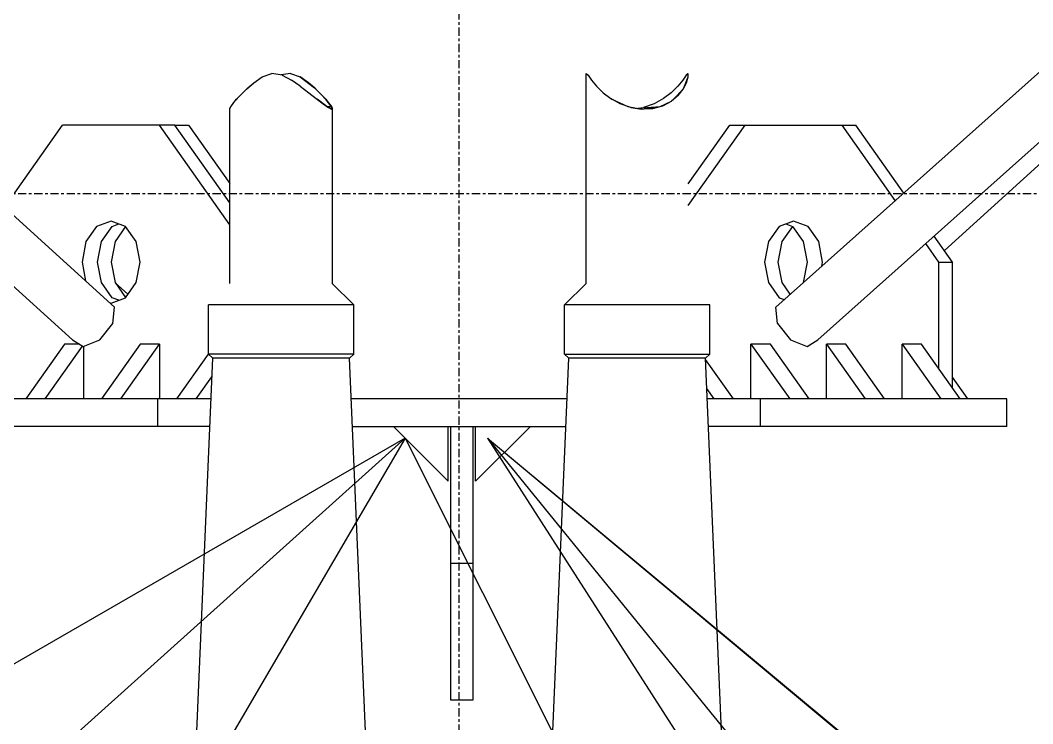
# Model space of a CAD drawing. Header units: millimetres. Extents: x -57554 to 16546, y 2142 to 98430.
# Drawn here: x -45829.8 to -45460.1, y 66893.4 to 67150.4 of the extents above; entities that cross this region are included whole.
import ezdxf

# ---------------------------------------------------------------- set-up
doc = ezdxf.new("R2010")
doc.units = ezdxf.units.MM
doc.linetypes.add('DXK_LINE_DOT3', pattern=[5.9187, 2.979, -0.9799, 0.9799, -0.9799])
doc.layers.add('S-Z2-A_TEXTUAL_ANNOTATION', color=7, linetype='Continuous')

msp = doc.modelspace()

# ---------------------------------------------------------------- linework, layer by layer
at = {"color": 1, "linetype": 'DXK_LINE_DOT3'}
for p, q in [((-45669.52, 61587.05), (-45669.52, 74087.05)), ((-52169.52, 67087.05), (-39169.52, 67087.05))]:
    msp.add_line(p, q, dxfattribs=at)
at = {"color": 2, "linetype": 'Continuous'}
for p, q in [((-46163.78, 67379.98), (-45795.35, 67045.59)), ((-45553.88, 67045.59), (-45183.85, 67376.03)), ((-46183.62, 67372.07), (-45810.76, 67033.66)), ((-45492.35, 67066.27), (-45155.41, 67372.07)), ((-45538.55, 67033.66), (-45163.69, 67368.42)), ((-45747.18, 67125.22), (-45744.46, 67127.58)), ((-45746.69, 67125.65), (-45744.46, 67127.58)), ((-45744.46, 67127.58), (-45741.43, 67129.67)), ((-45741.43, 67129.67), (-45737.98, 67130.9)), ((-45734.2, 67130.37), (-45737.98, 67130.9)), ((-45731.05, 67130.9), (-45734.52, 67130.41)), ((-45734.2, 67130.37), (-45730.79, 67128.56)), ((-45731.05, 67130.9), (-45727.61, 67129.67)), ((-45727.53, 67126.26), (-45730.79, 67128.56)), ((-45727.61, 67129.67), (-45722.35, 67125.65)), ((-45724.57, 67127.58), (-45727.61, 67129.67)), ((-45722.35, 67125.65), (-45724.57, 67127.58)), ((-45721.85, 67125.22), (-45724.57, 67127.58)), ((-45623.2, 67054.17), (-45623.19, 67130.9)), ((-45623.19, 67130.9), (-45622.45, 67130.37)), ((-45623.19, 67130.9), (-45623.02, 67130.78)), ((-45623.02, 67130.78), (-45622.45, 67130.37)), ((-45622.45, 67130.37), (-45621.15, 67128.56)), ((-45621.15, 67128.56), (-45619.31, 67126.26)), ((-45587.88, 67128.56), (-45589.72, 67126.26)), ((-45586.58, 67130.37), (-45587.88, 67128.56)), ((-45587.74, 67125.22), (-45586.5, 67127.58)), ((-45587.51, 67125.65), (-45585.86, 67129.67)), ((-45586.58, 67130.37), (-45585.85, 67130.9)), ((-45586.02, 67130.78), (-45586.58, 67130.37)), ((-45586.5, 67127.58), (-45585.86, 67129.67)), ((-45585.85, 67130.9), (-45586.02, 67130.78)), ((-45585.86, 67129.67), (-45585.85, 67130.9)), ((-45749.49, 67122.94), (-45747.18, 67125.22)), ((-45747.18, 67125.22), (-45746.69, 67125.65)), ((-45727.53, 67126.26), (-45724.47, 67123.91)), ((-45724.47, 67123.91), (-45721.71, 67121.75)), ((-45722.35, 67125.65), (-45721.85, 67125.22)), ((-45721.85, 67125.22), (-45718.26, 67121.53)), ((-45719.54, 67122.94), (-45721.85, 67125.22)), ((-45619.31, 67126.26), (-45616.97, 67123.91)), ((-45616.97, 67123.91), (-45614.15, 67121.75)), ((-45592.07, 67123.91), (-45594.88, 67121.75)), ((-45589.72, 67126.26), (-45592.07, 67123.91)), ((-45591.21, 67121.53), (-45587.74, 67125.22)), ((-45589.72, 67126.26), (-45590.32, 67125.66)), ((-45589.54, 67122.94), (-45587.74, 67125.22)), ((-45752.71, 67119.19), (-45751.38, 67120.87)), ((-45751.38, 67120.87), (-45749.49, 67122.94)), ((-45751.38, 67120.87), (-45750.78, 67121.53)), ((-45750.78, 67121.53), (-45749.49, 67122.94)), ((-45721.71, 67121.75), (-45721.39, 67121.51)), ((-45721.71, 67121.75), (-45719.23, 67119.86)), ((-45717.82, 67118.9), (-45721.39, 67121.51)), ((-45721.39, 67121.51), (-45719.23, 67119.86)), ((-45717.66, 67120.87), (-45719.54, 67122.94)), ((-45718.26, 67121.53), (-45717.66, 67120.87)), ((-45717.66, 67120.87), (-45716.17, 67118.9)), ((-45716.33, 67119.19), (-45717.66, 67120.87)), ((-45614.15, 67121.75), (-45613.72, 67121.51)), ((-45610.73, 67119.86), (-45614.15, 67121.75)), ((-45613.72, 67121.51), (-45607.94, 67118.9)), ((-45594.88, 67121.75), (-45598.3, 67119.86)), ((-45596.16, 67118.9), (-45591.98, 67120.87)), ((-45595.12, 67119.19), (-45591.98, 67120.87)), ((-45589.54, 67122.94), (-45591.98, 67120.87)), ((-45753.26, 67118.16), (-45752.71, 67119.19)), ((-45753.26, 67118.16), (-45752.86, 67118.9)), ((-45753.26, 67054.18), (-45753.26, 67118.16)), ((-45752.86, 67118.9), (-45752.71, 67119.19)), ((-45719.23, 67119.86), (-45717.28, 67118.52)), ((-45716.09, 67117.93), (-45717.82, 67118.9)), ((-45717.82, 67118.9), (-45717.28, 67118.52)), ((-45717.76, 67118.86), (-45716.17, 67118.9)), ((-45717.28, 67118.52), (-45716.09, 67117.93)), ((-45716.17, 67118.9), (-45716.33, 67119.19)), ((-45715.78, 67118.16), (-45716.33, 67119.19)), ((-45716.02, 67117.98), (-45716.17, 67118.9)), ((-45716.17, 67118.9), (-45715.78, 67118.16)), ((-45716.09, 67117.93), (-45716.02, 67117.98)), ((-45716.02, 67117.98), (-45715.78, 67118.16)), ((-45715.77, 67054.18), (-45715.78, 67118.16)), ((-45606.85, 67118.52), (-45610.73, 67119.86)), ((-45607.94, 67118.9), (-45602.79, 67117.93)), ((-45606.85, 67118.52), (-45602.79, 67117.93)), ((-45604.31, 67118.22), (-45596.16, 67118.9)), ((-45604.22, 67118.23), (-45602.18, 67118.52)), ((-45602.79, 67117.93), (-45601.92, 67117.98)), ((-45598.3, 67119.86), (-45602.18, 67118.52)), ((-45601.92, 67117.98), (-45596.16, 67118.9)), ((-45601.92, 67117.98), (-45598.81, 67118.16)), ((-45598.81, 67118.16), (-45595.12, 67119.19)), ((-45835.53, 67082.05), (-45814.31, 67112.05)), ((-45773.3, 67112.05), (-45814.31, 67112.05)), ((-45753.26, 67075.71), (-45778.96, 67112.05)), ((-45773.3, 67112.05), (-45768.31, 67112.05)), ((-45753.26, 67083.71), (-45773.3, 67112.05)), ((-45768.31, 67112.05), (-45753.26, 67090.77)), ((-45585.84, 67090.68), (-45570.73, 67112.05)), ((-45585.84, 67082.68), (-45565.07, 67112.05)), ((-45570.73, 67112.05), (-45529.71, 67112.05)), ((-45510.26, 67084.54), (-45529.71, 67112.05)), ((-45529.71, 67112.05), (-45524.72, 67112.05)), ((-45507.2, 67087.28), (-45524.72, 67112.05)), ((-45796.64, 67077.05), (-45801.94, 67075.04)), ((-45791.33, 67075.04), (-45796.64, 67077.05)), ((-45796.28, 67075.04), (-45793.81, 67075.98)), ((-45547.39, 67077.05), (-45552.7, 67075.04)), ((-45550.22, 67075.98), (-45547.75, 67075.04)), ((-45542.09, 67075.04), (-45547.39, 67077.05)), ((-45801.94, 67075.04), (-45805.82, 67069.55)), ((-45800.16, 67069.55), (-45796.28, 67075.04)), ((-45791.31, 67075.01), (-45795.17, 67069.55)), ((-45787.45, 67069.55), (-45791.33, 67075.04)), ((-45552.7, 67075.04), (-45556.58, 67069.55)), ((-45551.58, 67069.55), (-45547.72, 67075.01)), ((-45547.75, 67075.04), (-45543.86, 67069.55)), ((-45538.21, 67069.55), (-45542.09, 67075.04)), ((-45805.82, 67069.55), (-45807.24, 67062.05)), ((-45801.59, 67062.05), (-45800.16, 67069.55)), ((-45795.17, 67069.55), (-45796.59, 67062.05)), ((-45786.03, 67062.05), (-45787.45, 67069.55)), ((-45556.58, 67069.55), (-45558, 67062.05)), ((-45553, 67062.05), (-45551.58, 67069.55)), ((-45543.86, 67069.55), (-45542.44, 67062.05)), ((-45536.79, 67062.05), (-45538.21, 67069.55)), ((-45494.36, 67062.05), (-45499.16, 67068.84)), ((-45489.37, 67062.05), (-45496.09, 67071.57)), ((-45807.24, 67062.05), (-45805.94, 67055.2)), ((-45800.16, 67054.55), (-45801.59, 67062.05)), ((-45796.59, 67062.05), (-45795.17, 67054.55)), ((-45787.45, 67054.55), (-45786.03, 67062.05)), ((-45558, 67062.05), (-45556.58, 67054.55)), ((-45551.58, 67054.55), (-45553, 67062.05)), ((-45542.44, 67062.05), (-45543.86, 67054.55)), ((-45537.06, 67060.61), (-45536.79, 67062.05)), ((-45494.36, 67023.05), (-45494.36, 67062.05)), ((-45494.36, 67062.05), (-45489.37, 67062.05)), ((-45489.37, 67015.99), (-45489.37, 67062.05)), ((-45796.28, 67049.06), (-45800.16, 67054.55)), ((-45795.17, 67054.55), (-45791.31, 67049.1)), ((-45795.13, 67054.5), (-45790.45, 67050.32)), ((-45791.33, 67049.06), (-45787.45, 67054.55)), ((-45708.03, 67046.45), (-45715.89, 67054.29)), ((-45631.01, 67046.45), (-45623.2, 67054.24)), ((-45556.58, 67054.55), (-45552.7, 67049.06)), ((-45548.59, 67050.32), (-45551.58, 67054.55)), ((-45797.2, 67047.27), (-45796.64, 67047.05)), ((-45796.64, 67047.05), (-45791.33, 67049.06)), ((-45793.81, 67048.13), (-45796.28, 67049.06)), ((-45761.01, 67028.45), (-45761.01, 67046.45)), ((-45708.44, 67046.45), (-45761.01, 67046.45)), ((-45708.03, 67046.45), (-45708.44, 67046.45)), ((-45708.03, 67028.45), (-45708.03, 67046.45)), ((-45631.01, 67028.45), (-45631.01, 67046.45)), ((-45578.03, 67046.45), (-45631.01, 67046.45)), ((-45578.03, 67028.45), (-45578.03, 67046.45)), ((-45552.7, 67049.06), (-45550.8, 67048.34)), ((-45795.93, 67039.62), (-45795.35, 67045.59)), ((-45553.23, 67039.62), (-45553.88, 67045.59)), ((-45800.68, 67033.66), (-45795.93, 67039.62)), ((-45553.23, 67039.62), (-45548.47, 67033.66)), ((-45813.61, 67032.05), (-45827.75, 67012.05)), ((-45808.2, 67032.05), (-45813.61, 67032.05)), ((-45810.76, 67033.66), (-45806.82, 67031.19)), ((-45806.82, 67031.19), (-45800.68, 67033.66)), ((-45786.03, 67032.05), (-45800.17, 67012.05)), ((-45793.1, 67012.05), (-45778.96, 67032.05)), ((-45778.96, 67032.05), (-45786.03, 67032.05)), ((-45778.96, 67032.05), (-45778.96, 67012.05)), ((-45555.88, 67032.05), (-45562.95, 67032.05)), ((-45562.95, 67032.05), (-45548.81, 67012.05)), ((-45562.95, 67012.05), (-45562.95, 67032.05)), ((-45541.74, 67012.05), (-45555.88, 67032.05)), ((-45548.47, 67033.66), (-45542.39, 67031.19)), ((-45542.39, 67031.19), (-45538.55, 67033.66)), ((-45528.3, 67032.05), (-45535.37, 67032.05)), ((-45535.37, 67032.05), (-45521.23, 67012.05)), ((-45535.37, 67012.05), (-45535.37, 67032.05)), ((-45514.16, 67012.05), (-45528.3, 67032.05)), ((-45500.72, 67032.05), (-45507.79, 67032.05)), ((-45507.79, 67032.05), (-45493.65, 67012.05)), ((-45507.79, 67012.05), (-45507.79, 67032.05)), ((-45486.58, 67012.05), (-45500.72, 67032.05)), ((-45820.68, 67012.05), (-45807.05, 67031.33)), ((-45806.54, 67012.05), (-45806.54, 67031.3)), ((-45772.59, 67012.05), (-45761.01, 67028.44)), ((-45761.01, 67028.45), (-45759.5, 67026.95)), ((-45708.03, 67028.45), (-45761.01, 67028.45)), ((-45709.54, 67026.95), (-45708.03, 67028.45)), ((-45631.01, 67028.45), (-45629.5, 67026.95)), ((-45631.01, 67028.45), (-45630.59, 67028.45)), ((-45630.59, 67028.45), (-45578.03, 67028.45)), ((-45579.54, 67026.95), (-45578.03, 67028.45)), ((-45768.96, 66806.95), (-45759.5, 67026.95)), ((-45709.81, 67026.95), (-45759.5, 67026.95)), ((-45709.6, 67026.95), (-45709.81, 67026.95)), ((-45709.54, 67026.95), (-45709.6, 67026.95)), ((-45700.07, 66806.95), (-45709.54, 67026.95)), ((-45638.96, 66806.95), (-45629.5, 67026.95)), ((-45579.54, 67026.95), (-45629.5, 67026.95)), ((-45570.07, 66806.95), (-45579.54, 67026.95)), ((-45569.31, 67012.05), (-45579.52, 67026.49)), ((-45765.52, 67012.05), (-45759.79, 67020.17)), ((-45483.71, 67012.05), (-45489.37, 67020.05)), ((-45576.38, 67012.05), (-45579.06, 67015.84)), ((-45760.14, 67012.05), (-45869.52, 67012.05)), ((-45779.52, 67002.05), (-45779.52, 67012.05)), ((-45630.14, 67012.05), (-45708.9, 67012.05)), ((-45469.52, 67012.05), (-45578.9, 67012.05)), ((-45559.52, 67002.05), (-45559.52, 67012.05)), ((-45469.52, 67002.05), (-45469.52, 67012.05)), ((-45760.57, 67002.05), (-45869.52, 67002.05)), ((-45708.47, 67002.05), (-45630.57, 67002.05)), ((-45693.52, 67002.05), (-45673.52, 66982.05)), ((-45673.52, 66982.05), (-45673.52, 67002.05)), ((-45672.52, 66902.05), (-45672.52, 67002.05)), ((-45664.52, 67002.05), (-45664.52, 66902.05)), ((-45643.52, 67002.05), (-45663.52, 66982.05)), ((-45663.52, 66982.05), (-45663.52, 67002.05)), ((-45469.52, 67002.05), (-45578.47, 67002.05)), ((-45672.52, 66952.05), (-45664.52, 66952.05)), ((-45664.52, 66902.05), (-45672.52, 66902.05))]:
    msp.add_line(p, q, dxfattribs=at)
at = {"layer": 'S-Z2-A_TEXTUAL_ANNOTATION'}
for p, q in [((-45689.22, 66997.76), (-46184.19, 66552.79)), ((-45689.22, 66997.76), (-46122.22, 66747.76)), ((-45689.22, 66997.76), (-46042.77, 66392.79)), ((-45689.22, 66997.76), (-45089.26, 65800.06)), ((-45659.22, 66997.76), (-45060.29, 66261.44)), ((-45659.22, 66997.76), (-45405.39, 66786.41)), ((-45659.22, 66997.76), (-45029.04, 66471.65)), ((-45659.22, 66997.76), (-45098.49, 66123.84))]:
    msp.add_line(p, q, dxfattribs=at)

doc.saveas('drawing.dxf')
